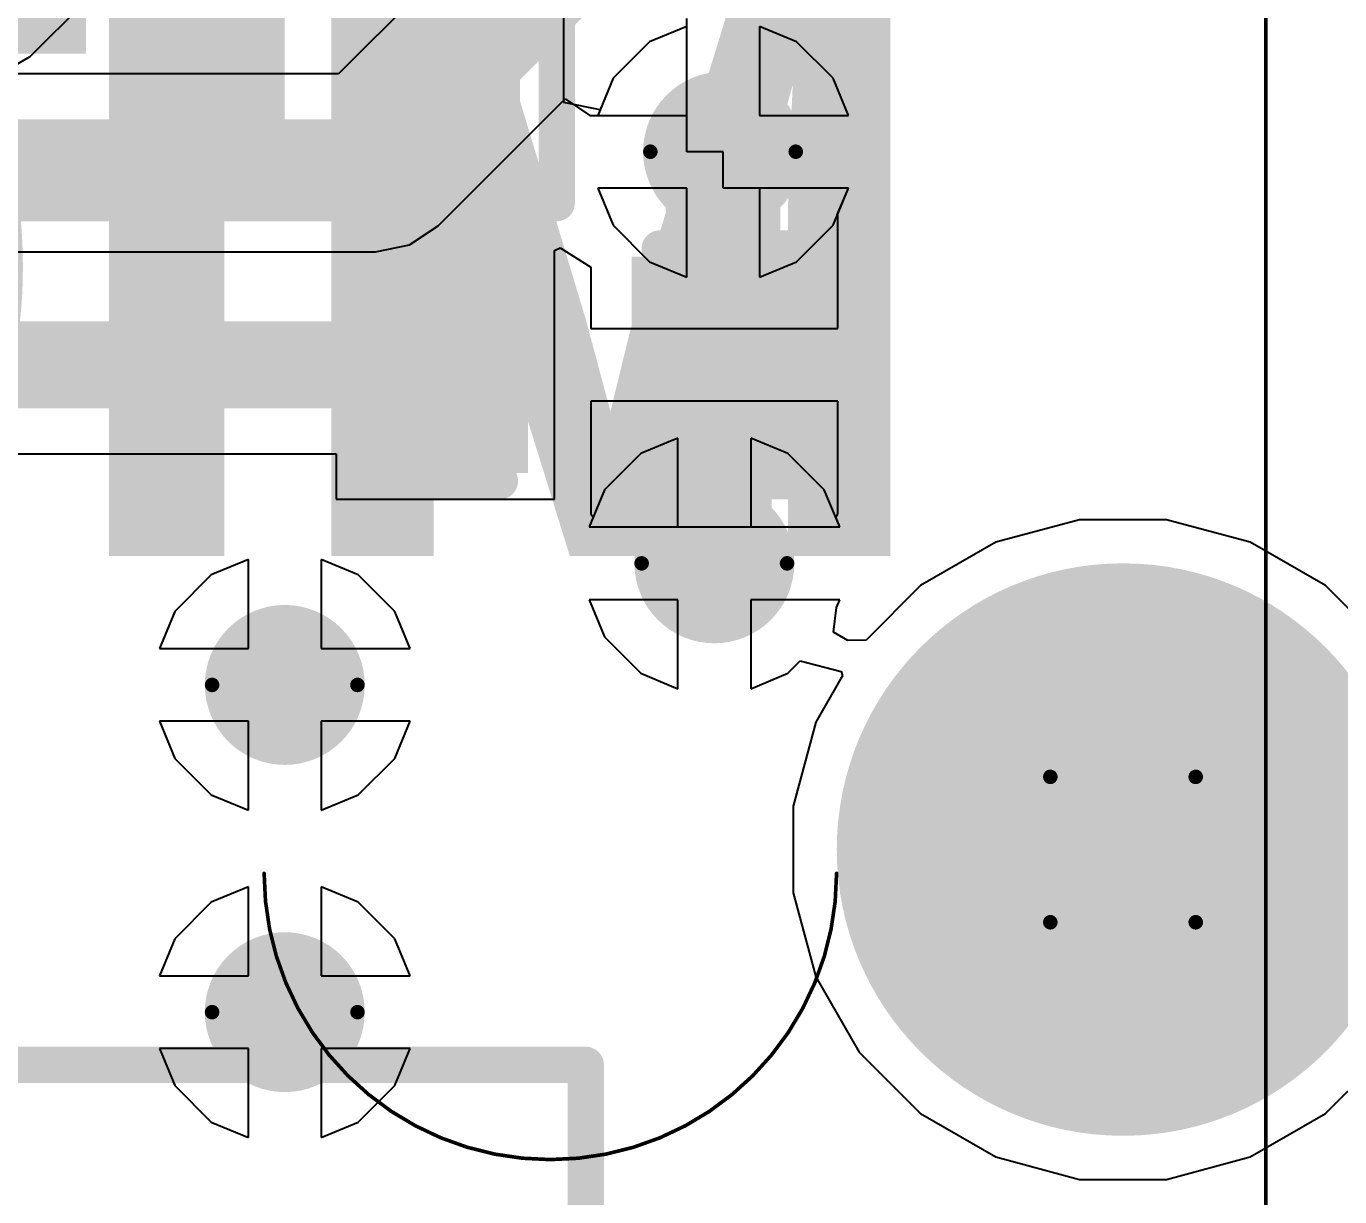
# Model space of a CAD drawing. Header units: inches. Extents: x 0 to 323, y -26 to 38.
# Drawn here: x 31.668 to 36.257, y 4.287 to 8.376 of the extents above; entities that cross this region are included whole.
import ezdxf

# ---------------------------------------------------------------- set-up
doc = ezdxf.new("R2010")
doc.units = ezdxf.units.IN
for name, color, linetype in [('Bottom Layer', 5, 'Continuous'), ('Bottom Overlay', 54, 'Continuous'), ('Bottom Solder', 6, 'Continuous'), ('Drill Drawing', 1, 'Continuous'), ('GND', 76, 'Continuous'), ('Mechanical 3', 76, 'Continuous'), ('Multi-Layer', 9, 'Continuous'), ('Pad Holes', 156, 'Continuous'), ('Power', 16, 'Continuous'), ('Top Layer', 1, 'Continuous'), ('Top Overlay', 2, 'Continuous'), ('Top Paste', 8, 'Continuous'), ('Top Solder', 216, 'Continuous'), ('Via Holes', 16, 'Continuous')]:
    doc.layers.add(name, color=color, linetype=linetype)
doc.styles.add('Arial_Bold', font='', dxfattribs={"height": 0.2})
doc.styles.get('Arial_Bold').set_extended_font_data('Arial', bold=True)

# ---------------------------------------------------------------- blocks, each defined once
blk = doc.blocks.new('ICS_43434_2')
at = {"layer": 'Bottom Solder'}
h = blk.add_hatch(color=6, dxfattribs=at)
edge = h.paths.add_edge_path()
edge.add_arc((0, -0.702), 0.5125, 0, 360)
at = {"layer": 'GND'}
h = blk.add_hatch(color=76, dxfattribs=at)
edge = h.paths.add_edge_path()
edge.add_arc((0, -0.702), 0.8125, 0, 360)
at = {"layer": 'Pad Holes'}
h = blk.add_hatch(color=7, dxfattribs=at)
edge = h.paths.add_edge_path()
edge.add_arc((0, -0.702), 0.5125, 0, 360)
at = {"layer": 'Power'}
h = blk.add_hatch(color=16, dxfattribs=at)
edge = h.paths.add_edge_path()
edge.add_arc((0, -0.702), 0.8125, 0, 360)
at = {"layer": 'Top Layer'}
for points in [[(-1.2, 1.633), (-0.6, 1.633), (-0.6, 1.111), (-1.2, 1.111)], [(-0.3, 1.633), (0.3, 1.633), (0.3, 1.111), (-0.3, 1.111)], [(0.6, 1.633), (1.2, 1.633), (1.2, 1.111), (0.6, 1.111)], [(-1.2, 0.811), (-0.6, 0.811), (-0.6, 0.289), (-1.2, 0.289)], [(0.6, 0.811), (1.2, 0.811), (1.2, 0.289), (0.6, 0.289)], [(-0.0655, -1.322), (0.0345, -1.322), (0.0345, -1.422), (-0.0655, -1.422)]]:
    blk.add_hatch(color=1, dxfattribs=at).paths.add_polyline_path(points)
h = blk.add_hatch(color=1, dxfattribs=at)
edge = h.paths.add_edge_path()
edge.add_arc((0, -0.702), 0.8125, 0, 360)
at = {"layer": 'Top Paste'}
for points in [[(-1.15, 1.583), (-0.65, 1.583), (-0.65, 1.161), (-1.15, 1.161)], [(-0.25, 1.583), (0.25, 1.583), (0.25, 1.161), (-0.25, 1.161)], [(0.65, 1.583), (1.15, 1.583), (1.15, 1.161), (0.65, 1.161)], [(-1.15, 0.761), (-0.65, 0.761), (-0.65, 0.339), (-1.15, 0.339)], [(0.65, 0.761), (1.15, 0.761), (1.15, 0.339), (0.65, 0.339)]]:
    blk.add_hatch(color=8, dxfattribs=at).paths.add_polyline_path(points)
at = {"layer": 'Top Solder'}
for points in [[(-1.2, 1.633), (-0.6, 1.633), (-0.6, 1.111), (-1.2, 1.111)], [(-0.3, 1.633), (0.3, 1.633), (0.3, 1.111), (-0.3, 1.111)], [(0.6, 1.633), (1.2, 1.633), (1.2, 1.111), (0.6, 1.111)], [(-1.2, 0.811), (-0.6, 0.811), (-0.6, 0.289), (-1.2, 0.289)], [(0.6, 0.811), (1.2, 0.811), (1.2, 0.289), (0.6, 0.289)]]:
    blk.add_hatch(color=216, dxfattribs=at).paths.add_polyline_path(points)
h = blk.add_hatch(color=216, dxfattribs=at)
edge = h.paths.add_edge_path()
edge.add_arc((0, -0.702), 0.5125, 0, 360)
at = {"layer": 'Top Overlay'}
for points in [[(1.325, 1.761, 0.127, 0.127, 0), (-1.325, 1.761, 0.127, 0.127, 0)], [(-1.325, -1.739, 0.127, 0.127, 0), (-1.325, 1.761, 0.127, 0.127, 0)], [(1.325, -1.739, 0.127, 0.127, 0), (1.325, 1.761, 0.127, 0.127, 0)], [(-1.4732, 1.3716, 0.127, 0.127, 0), (-1.6002, 1.4986, 0.127, 0.127, 0)], [(-1.6002, 1.2446, 0.127, 0.127, 0), (-1.6002, 1.4986, 0.127, 0.127, 0)], [(-1.6002, 1.2446, 0.127, 0.127, 0), (-1.4732, 1.3716, 0.127, 0.127, 0)], [(1.325, -1.739, 0.127, 0.127, 0), (-1.325, -1.739, 0.127, 0.127, 0)]]:
    blk.add_lwpolyline(points, format="xyseb", dxfattribs=at)
for points in [[(-1.3568, 1.761, 0.0635, 0.0635, 1), (-1.2933, 1.761, 0.0635, 0.0635, 1)], [(-1.3568, 1.761, 0.0635, 0.0635, 1), (-1.2933, 1.761, 0.0635, 0.0635, 1)], [(1.2933, 1.761, 0.0635, 0.0635, 1), (1.3568, 1.761, 0.0635, 0.0635, 1)], [(1.2933, 1.761, 0.0635, 0.0635, 1), (1.3568, 1.761, 0.0635, 0.0635, 1)], [(-1.632, 1.4986, 0.0635, 0.0635, 1), (-1.5684, 1.4986, 0.0635, 0.0635, 1)], [(-1.632, 1.4986, 0.0635, 0.0635, 1), (-1.5684, 1.4986, 0.0635, 0.0635, 1)], [(-1.505, 1.3716, 0.0635, 0.0635, 1), (-1.4414, 1.3716, 0.0635, 0.0635, 1)], [(-1.505, 1.3716, 0.0635, 0.0635, 1), (-1.4414, 1.3716, 0.0635, 0.0635, 1)], [(-1.632, 1.2446, 0.0635, 0.0635, 1), (-1.5684, 1.2446, 0.0635, 0.0635, 1)], [(-1.632, 1.2446, 0.0635, 0.0635, 1), (-1.5684, 1.2446, 0.0635, 0.0635, 1)], [(-1.3568, -1.739, 0.0635, 0.0635, 1), (-1.2933, -1.739, 0.0635, 0.0635, 1)], [(-1.3568, -1.739, 0.0635, 0.0635, 1), (-1.2933, -1.739, 0.0635, 0.0635, 1)], [(1.2933, -1.739, 0.0635, 0.0635, 1), (1.3568, -1.739, 0.0635, 0.0635, 1)], [(1.2933, -1.739, 0.0635, 0.0635, 1), (1.3568, -1.739, 0.0635, 0.0635, 1)]]:
    blk.add_lwpolyline(points, format="xyseb", close=True, dxfattribs=at)
blk = doc.blocks.new('C___0402_5')
at = {"layer": 'Top Layer'}
for points in [[(-0.6985, -0.3175), (-0.6985, 0.3175), (-0.2413, 0.3175), (-0.2413, -0.3175)], [(0.2413, -0.3175), (0.2413, 0.3175), (0.6985, 0.3175), (0.6985, -0.3175)]]:
    blk.add_hatch(color=1, dxfattribs=at).paths.add_polyline_path(points)
at = {"layer": 'Top Paste'}
for points in [[(-0.6985, -0.3175), (-0.6985, 0.3175), (-0.2413, 0.3175), (-0.2413, -0.3175)], [(0.2413, -0.3175), (0.2413, 0.3175), (0.6985, 0.3175), (0.6985, -0.3175)]]:
    blk.add_hatch(color=8, dxfattribs=at).paths.add_polyline_path(points)
at = {"layer": 'Top Solder'}
for points in [[(-0.7585, -0.3775), (-0.7585, 0.3775), (-0.1813, 0.3775), (-0.1813, -0.3775)], [(0.1813, -0.3775), (0.1813, 0.3775), (0.7585, 0.3775), (0.7585, -0.3775)]]:
    blk.add_hatch(color=216, dxfattribs=at).paths.add_polyline_path(points)
at = {"layer": 'Top Overlay'}
for points in [[(-0.7874, -0.4064, 0.127, 0.127, 0), (-0.7874, 0.4064, 0.127, 0.127, 0)], [(-0.7874, 0.4064, 0.127, 0.127, 0), (-0.2794, 0.4064, 0.127, 0.127, 0)], [(0.2794, 0.4064, 0.127, 0.127, 0), (0.7874, 0.4064, 0.127, 0.127, 0)], [(0.7874, -0.4064, 0.127, 0.127, 0), (0.7874, 0.4064, 0.127, 0.127, 0)], [(-0.7874, -0.4064, 0.127, 0.127, 0), (-0.2794, -0.4064, 0.127, 0.127, 0)], [(0.2794, -0.4064, 0.127, 0.127, 0), (0.7874, -0.4064, 0.127, 0.127, 0)]]:
    blk.add_lwpolyline(points, format="xyseb", dxfattribs=at)
for points in [[(-0.8191, 0.4064, 0.0635, 0.0635, 1), (-0.7556, 0.4064, 0.0635, 0.0635, 1)], [(-0.8191, 0.4064, 0.0635, 0.0635, 1), (-0.7556, 0.4064, 0.0635, 0.0635, 1)], [(-0.3111, 0.4064, 0.0635, 0.0635, 1), (-0.2477, 0.4064, 0.0635, 0.0635, 1)], [(0.2477, 0.4064, 0.0635, 0.0635, 1), (0.3111, 0.4064, 0.0635, 0.0635, 1)], [(0.7556, 0.4064, 0.0635, 0.0635, 1), (0.8191, 0.4064, 0.0635, 0.0635, 1)], [(0.7556, 0.4064, 0.0635, 0.0635, 1), (0.8191, 0.4064, 0.0635, 0.0635, 1)], [(-0.8191, -0.4064, 0.0635, 0.0635, 1), (-0.7556, -0.4064, 0.0635, 0.0635, 1)], [(-0.8191, -0.4064, 0.0635, 0.0635, 1), (-0.7556, -0.4064, 0.0635, 0.0635, 1)], [(-0.3111, -0.4064, 0.0635, 0.0635, 1), (-0.2477, -0.4064, 0.0635, 0.0635, 1)], [(0.2477, -0.4064, 0.0635, 0.0635, 1), (0.3111, -0.4064, 0.0635, 0.0635, 1)], [(0.7556, -0.4064, 0.0635, 0.0635, 1), (0.8191, -0.4064, 0.0635, 0.0635, 1)], [(0.7556, -0.4064, 0.0635, 0.0635, 1), (0.8191, -0.4064, 0.0635, 0.0635, 1)]]:
    blk.add_lwpolyline(points, format="xyseb", close=True, dxfattribs=at)
blk = doc.blocks.new('AFC01_S15FCC_00_25')
at = {"layer": 'Top Overlay'}
for points in [[(3.8408, 1.1176, 0.127, 0.127, 0), (5.8728, 1.1176, 0.127, 0.127, 0)], [(5.8728, 0.0254, 0.127, 0.127, 0), (5.8728, 1.1176, 0.127, 0.127, 0)]]:
    blk.add_lwpolyline(points, format="xyseb", dxfattribs=at)
blk.add_lwpolyline([(5.8411, 1.1176, 0.0635, 0.0635, 1), (5.9046, 1.1176, 0.0635, 0.0635, 1)], format="xyseb", close=True, dxfattribs=at)
blk.add_lwpolyline([(5.8411, 1.1176, 0.0635, 0.0635, 1), (5.9046, 1.1176, 0.0635, 0.0635, 1)], format="xyseb", close=True, dxfattribs=at)

msp = doc.modelspace()

# ---------------------------------------------------------------- hatches: boundary and pattern name
at = {"layer": 'Bottom Layer'}
h = msp.add_hatch(color=5, dxfattribs=at)
edge = h.paths.add_edge_path()
edge.add_arc((34.1026, 7.9382), 0.25, 0, 360)
h = msp.add_hatch(color=5, dxfattribs=at)
edge = h.paths.add_edge_path()
edge.add_arc((34.0722, 6.5), 0.25, 0, 360)
h = msp.add_hatch(color=5, dxfattribs=at)
edge = h.paths.add_edge_path()
edge.add_arc((35.5, 5.5), 1, 0, 360)
h = msp.add_hatch(color=5, dxfattribs=at)
edge = h.paths.add_edge_path()
edge.add_arc((32.5714, 6.0752), 0.25, 0, 360)
h = msp.add_hatch(color=5, dxfattribs=at)
edge = h.paths.add_edge_path()
edge.add_arc((32.5714, 4.9319), 0.25, 0, 360)
at = {"layer": 'Bottom Solder'}
h = msp.add_hatch(color=6, dxfattribs=at)
edge = h.paths.add_edge_path()
edge.add_arc((34.1026, 7.9382), 0.15, 0, 360)
h = msp.add_hatch(color=6, dxfattribs=at)
edge = h.paths.add_edge_path()
edge.add_arc((34.0722, 6.5), 0.15, 0, 360)
h = msp.add_hatch(color=6, dxfattribs=at)
edge = h.paths.add_edge_path()
edge.add_arc((35.5, 5.5), 1, 0, 360)
h = msp.add_hatch(color=6, dxfattribs=at)
edge = h.paths.add_edge_path()
edge.add_arc((32.5714, 6.0752), 0.15, 0, 360)
h = msp.add_hatch(color=6, dxfattribs=at)
edge = h.paths.add_edge_path()
edge.add_arc((32.5714, 4.9319), 0.15, 0, 360)
at = {"layer": 'GND'}
h = msp.add_hatch(color=76, dxfattribs=at)
edge = h.paths.add_edge_path()
edge.add_arc((34.1026, 7.9382), 0.25, 0, 360)
h = msp.add_hatch(color=76, dxfattribs=at)
edge = h.paths.add_edge_path()
edge.add_arc((34.0722, 6.5), 0.25, 0, 360)
h = msp.add_hatch(color=76, dxfattribs=at)
edge = h.paths.add_edge_path()
edge.add_arc((35.5, 5.5), 1, 0, 360)
h = msp.add_hatch(color=76, dxfattribs=at)
edge = h.paths.add_edge_path()
edge.add_arc((32.5714, 6.0752), 0.25, 0, 360)
h = msp.add_hatch(color=76, dxfattribs=at)
edge = h.paths.add_edge_path()
edge.add_arc((32.5714, 4.9319), 0.25, 0, 360)
at = {"layer": 'Multi-Layer'}
h = msp.add_hatch(color=9, dxfattribs=at)
edge = h.paths.add_edge_path()
edge.add_arc((35.5, 5.5), 1, 0, 360)
at = {"layer": 'Pad Holes'}
h = msp.add_hatch(color=7, dxfattribs=at)
edge = h.paths.add_edge_path()
edge.add_arc((35.5, 5.5), 1, 0, 360)
at = {"layer": 'Power'}
h = msp.add_hatch(color=16, dxfattribs=at)
edge = h.paths.add_edge_path()
edge.add_arc((34.1026, 7.9382), 0.25, 0, 360)
h = msp.add_hatch(color=16, dxfattribs=at)
edge = h.paths.add_edge_path()
edge.add_arc((34.0722, 6.5), 0.25, 0, 360)
h = msp.add_hatch(color=16, dxfattribs=at)
edge = h.paths.add_edge_path()
edge.add_arc((35.5, 5.5), 1, 0, 360)
h = msp.add_hatch(color=16, dxfattribs=at)
edge = h.paths.add_edge_path()
edge.add_arc((32.5714, 6.0752), 0.25, 0, 360)
h = msp.add_hatch(color=16, dxfattribs=at)
edge = h.paths.add_edge_path()
edge.add_arc((32.5714, 4.9319), 0.25, 0, 360)
at = {"layer": 'Top Layer'}
msp.add_hatch(color=1, dxfattribs=at).paths.add_polyline_path([(30.226, 8.2804), (31.877, 8.2804), (31.877, 9.1948), (30.226, 9.1948)])
h = msp.add_hatch(color=1, dxfattribs=at)
edge = h.paths.add_edge_path()
edge.add_arc((34.1026, 7.9382), 0.25, 0, 360)
h = msp.add_hatch(color=1, dxfattribs=at)
edge = h.paths.add_edge_path()
edge.add_arc((34.0722, 6.5), 0.25, 0, 360)
h = msp.add_hatch(color=1, dxfattribs=at)
edge = h.paths.add_edge_path()
edge.add_arc((35.5, 5.5), 1, 0, 360)
h = msp.add_hatch(color=1, dxfattribs=at)
edge = h.paths.add_edge_path()
edge.add_arc((32.5714, 6.0752), 0.25, 0, 360)
h = msp.add_hatch(color=1, dxfattribs=at)
edge = h.paths.add_edge_path()
edge.add_arc((32.5714, 4.9319), 0.25, 0, 360)
at = {"layer": 'Top Solder'}
h = msp.add_hatch(color=216, dxfattribs=at)
edge = h.paths.add_edge_path()
edge.add_arc((34.1026, 7.9382), 0.15, 0, 360)
h = msp.add_hatch(color=216, dxfattribs=at)
edge = h.paths.add_edge_path()
edge.add_arc((34.0722, 6.5), 0.15, 0, 360)
h = msp.add_hatch(color=216, dxfattribs=at)
edge = h.paths.add_edge_path()
edge.add_arc((35.5, 5.5), 1, 0, 360)
h = msp.add_hatch(color=216, dxfattribs=at)
edge = h.paths.add_edge_path()
edge.add_arc((32.5714, 6.0752), 0.15, 0, 360)
h = msp.add_hatch(color=216, dxfattribs=at)
edge = h.paths.add_edge_path()
edge.add_arc((32.5714, 4.9319), 0.15, 0, 360)
at = {"layer": 'Via Holes'}
h = msp.add_hatch(color=7, dxfattribs=at)
edge = h.paths.add_edge_path()
edge.add_arc((34.1026, 7.9382), 0.15, 0, 360)
h = msp.add_hatch(color=7, dxfattribs=at)
edge = h.paths.add_edge_path()
edge.add_arc((34.0722, 6.5), 0.15, 0, 360)
h = msp.add_hatch(color=7, dxfattribs=at)
edge = h.paths.add_edge_path()
edge.add_arc((32.5714, 6.0752), 0.15, 0, 360)
h = msp.add_hatch(color=7, dxfattribs=at)
edge = h.paths.add_edge_path()
edge.add_arc((32.5714, 4.9319), 0.15, 0, 360)

# ---------------------------------------------------------------- linework, layer by layer
at = {"layer": 'Bottom Layer'}
for p, q in [((33.6698, 9.1207), (32.7593, 8.2102)), ((33.9756, 8.0652), (33.9756, 8.4031)), ((34.3593, 8.3224), (34.2296, 8.3762)), ((34.2296, 8.3762), (34.2296, 8.0652)), ((34.4868, 8.195), (34.3593, 8.3224)), ((32.7593, 8.2102), (25.8963, 8.2102)), ((34.5405, 8.0652), (34.4868, 8.195)), ((33.1077, 7.6797), (33.5512, 8.1231)), ((33.5512, 8.1231), (33.6377, 8.0652)), ((33.6377, 8.0652), (33.9756, 8.0652)), ((34.2296, 8.0652), (34.5405, 8.0652)), ((33.9756, 7.8112), (33.6647, 7.8112)), ((33.6647, 7.8112), (33.7184, 7.6815)), ((33.9756, 7.5003), (33.9756, 7.8112)), ((34.5405, 7.8112), (34.2296, 7.8112)), ((34.2296, 7.8112), (34.2296, 7.5003)), ((34.4868, 7.6815), (34.5405, 7.8112)), ((33.0069, 7.6123), (33.1077, 7.6797)), ((33.7184, 7.6815), (33.8459, 7.554)), ((34.3593, 7.554), (34.4868, 7.6815)), ((27.0913, 7.5886), (32.888, 7.5886)), ((32.888, 7.5886), (33.0069, 7.6123)), ((33.8459, 7.554), (33.9756, 7.5003)), ((34.2296, 7.5003), (34.3593, 7.554)), ((33.9452, 6.9379), (33.8155, 6.8842)), ((33.9452, 6.627), (33.9452, 6.9379)), ((34.3289, 6.8842), (34.1992, 6.9379)), ((34.1992, 6.9379), (34.1992, 6.627)), ((33.8155, 6.8842), (33.688, 6.7567)), ((34.4564, 6.7567), (34.3289, 6.8842)), ((33.688, 6.7567), (33.6343, 6.627)), ((34.5101, 6.627), (34.4564, 6.7567)), ((33.6343, 6.627), (33.9452, 6.627)), ((34.1992, 6.627), (34.5101, 6.627)), ((35.3483, 6.6524), (35.0552, 6.5739)), ((35.6517, 6.6524), (35.3483, 6.6524)), ((35.9448, 6.5739), (35.6517, 6.6524)), ((35.0552, 6.5739), (34.7924, 6.4221)), ((36.2076, 6.4221), (35.9448, 6.5739)), ((32.4444, 6.5132), (32.3147, 6.4594)), ((32.4444, 6.2022), (32.4444, 6.5132)), ((32.8281, 6.4594), (32.6984, 6.5132)), ((32.6984, 6.5132), (32.6984, 6.2022)), ((32.3147, 6.4594), (32.1872, 6.3319)), ((32.9556, 6.3319), (32.8281, 6.4594)), ((34.7924, 6.4221), (34.6021, 6.2318)), ((36.4222, 6.2076), (36.2076, 6.4221)), ((33.9452, 6.373), (33.6343, 6.373)), ((33.6343, 6.373), (33.688, 6.2433)), ((33.9452, 6.0621), (33.9452, 6.373)), ((34.5102, 6.373), (34.1992, 6.373)), ((34.1992, 6.373), (34.1992, 6.0621)), ((34.488, 6.2596), (34.4987, 6.3454)), ((34.4987, 6.3454), (34.5102, 6.373)), ((32.1872, 6.3319), (32.1335, 6.2022)), ((33.0093, 6.2022), (32.9556, 6.3319)), ((33.688, 6.2433), (33.8155, 6.1158)), ((34.5386, 6.2303), (34.488, 6.2596)), ((32.1335, 6.2022), (32.4444, 6.2022)), ((32.6984, 6.2022), (33.0093, 6.2022)), ((34.6021, 6.2318), (34.5386, 6.2303)), ((34.3289, 6.1158), (34.3723, 6.1591)), ((34.3723, 6.1591), (34.5153, 6.1226)), ((33.8155, 6.1158), (33.9452, 6.0621)), ((34.1992, 6.0621), (34.3289, 6.1158)), ((34.5199, 6.1071), (34.5144, 6.0976)), ((34.5153, 6.1226), (34.5199, 6.1071)), ((34.5144, 6.0976), (34.4262, 5.9448)), ((32.4444, 5.9482), (32.1335, 5.9482)), ((32.1335, 5.9482), (32.1872, 5.8185)), ((32.4444, 5.6373), (32.4444, 5.9482)), ((33.0093, 5.9482), (32.6984, 5.9482)), ((32.6984, 5.9482), (32.6984, 5.6373)), ((32.9556, 5.8185), (33.0093, 5.9482)), ((34.4262, 5.9448), (34.3476, 5.6517)), ((32.1872, 5.8185), (32.3147, 5.691)), ((32.8281, 5.691), (32.9556, 5.8185)), ((32.3147, 5.691), (32.4444, 5.6373)), ((32.6984, 5.6373), (32.8281, 5.691)), ((34.3476, 5.6517), (34.3476, 5.3483)), ((32.4444, 5.3698), (32.3147, 5.3161)), ((32.4444, 5.0589), (32.4444, 5.3698)), ((32.8281, 5.3161), (32.6984, 5.3698)), ((32.6984, 5.3698), (32.6984, 5.0589)), ((34.3476, 5.3483), (34.4262, 5.0552)), ((32.3147, 5.3161), (32.1872, 5.1886)), ((32.9556, 5.1886), (32.8281, 5.3161)), ((32.1872, 5.1886), (32.1335, 5.0589)), ((33.0093, 5.0589), (32.9556, 5.1886)), ((32.1335, 5.0589), (32.4444, 5.0589)), ((32.6984, 5.0589), (33.0093, 5.0589)), ((34.4262, 5.0552), (34.5779, 4.7924)), ((32.4444, 4.8049), (32.1335, 4.8049)), ((32.1335, 4.8049), (32.1872, 4.6752)), ((32.4444, 4.494), (32.4444, 4.8049)), ((33.0093, 4.8049), (32.6984, 4.8049)), ((32.6984, 4.8049), (32.6984, 4.494)), ((32.9556, 4.6752), (33.0093, 4.8049)), ((34.5779, 4.7924), (34.7924, 4.5778)), ((36.2076, 4.5778), (36.4222, 4.7924)), ((32.1872, 4.6752), (32.3147, 4.5477)), ((32.8281, 4.5477), (32.9556, 4.6752)), ((32.3147, 4.5477), (32.4444, 4.494)), ((32.6984, 4.494), (32.8281, 4.5477)), ((34.7924, 4.5778), (35.0552, 4.4261)), ((35.9448, 4.4261), (36.2076, 4.5778)), ((35.0552, 4.4261), (35.3483, 4.3476)), ((35.6517, 4.3476), (35.9448, 4.4261)), ((35.3483, 4.3476), (35.6517, 4.3476))]:
    msp.add_line(p, q, dxfattribs=at)
for points in [[(32.888, 7.8994, 0.3048, 0.3048, 0), (34.0722, 9.0836, 0.3048, 0.3048, 0)], [(25.8963, 7.8994, 0.3048, 0.3048, 0), (32.888, 7.8994, 0.3048, 0.3048, 0)]]:
    msp.add_lwpolyline(points, format="xyseb", dxfattribs=at)
msp.add_lwpolyline([(32.8118, 7.8994, 0.1524, 0.1524, 1), (32.9642, 7.8994, 0.1524, 0.1524, 1)], format="xyseb", close=True, dxfattribs=at)
msp.add_lwpolyline([(32.8118, 7.8994, 0.1524, 0.1524, 1), (32.9642, 7.8994, 0.1524, 0.1524, 1)], format="xyseb", close=True, dxfattribs=at)
at = {"layer": 'Drill Drawing'}
for points in [[(34.3566, 7.9382, 0.0508, 0.0508, 1), (33.8486, 7.9382, 0.0508, 0.0508, 1)], [(33.8359, 7.9382, 0.0254, 0.0254, 1), (33.8613, 7.9382, 0.0254, 0.0254, 1)], [(34.3439, 7.9382, 0.0254, 0.0254, 1), (34.3693, 7.9382, 0.0254, 0.0254, 1)], [(34.3262, 6.5, 0.0508, 0.0508, 1), (33.8182, 6.5, 0.0508, 0.0508, 1)], [(33.8055, 6.5, 0.0254, 0.0254, 1), (33.8309, 6.5, 0.0254, 0.0254, 1)], [(34.3135, 6.5, 0.0254, 0.0254, 1), (34.3389, 6.5, 0.0254, 0.0254, 1)], [(32.8254, 6.0752, 0.0508, 0.0508, 1), (32.3174, 6.0752, 0.0508, 0.0508, 1)], [(32.3047, 6.0752, 0.0254, 0.0254, 1), (32.3301, 6.0752, 0.0254, 0.0254, 1)], [(32.8127, 6.0752, 0.0254, 0.0254, 1), (32.8381, 6.0752, 0.0254, 0.0254, 1)], [(35.2333, 5.754, 0.0254, 0.0254, 1), (35.2587, 5.754, 0.0254, 0.0254, 1)], [(35.2333, 5.754, 0.0254, 0.0254, 1), (35.2587, 5.754, 0.0254, 0.0254, 1)], [(35.7413, 5.754, 0.0254, 0.0254, 1), (35.7667, 5.754, 0.0254, 0.0254, 1)], [(35.7413, 5.754, 0.0254, 0.0254, 1), (35.7667, 5.754, 0.0254, 0.0254, 1)], [(35.2333, 5.246, 0.0254, 0.0254, 1), (35.2587, 5.246, 0.0254, 0.0254, 1)], [(35.2333, 5.246, 0.0254, 0.0254, 1), (35.2587, 5.246, 0.0254, 0.0254, 1)], [(35.7413, 5.246, 0.0254, 0.0254, 1), (35.7667, 5.246, 0.0254, 0.0254, 1)], [(35.7413, 5.246, 0.0254, 0.0254, 1), (35.7667, 5.246, 0.0254, 0.0254, 1)], [(32.8254, 4.9319, 0.0508, 0.0508, 1), (32.3174, 4.9319, 0.0508, 0.0508, 1)], [(32.3047, 4.9319, 0.0254, 0.0254, 1), (32.3301, 4.9319, 0.0254, 0.0254, 1)], [(32.8127, 4.9319, 0.0254, 0.0254, 1), (32.8381, 4.9319, 0.0254, 0.0254, 1)]]:
    msp.add_lwpolyline(points, format="xyseb", close=True, dxfattribs=at)
for points in [[(35.246, 5.754, 0.0508, 0.0508, 0), (35.754, 5.754, 0.0508, 0.0508, 0)], [(35.246, 5.246, 0.0508, 0.0508, 0), (35.246, 5.754, 0.0508, 0.0508, 0)], [(35.754, 5.246, 0.0508, 0.0508, 0), (35.754, 5.754, 0.0508, 0.0508, 0)], [(35.246, 5.246, 0.0508, 0.0508, 0), (35.754, 5.246, 0.0508, 0.0508, 0)]]:
    msp.add_lwpolyline(points, format="xyseb", dxfattribs=at)
at = {"layer": 'GND'}
for p, q in [((31.6821, 8.2709), (31.8712, 8.46)), ((33.9756, 8.3762), (33.8459, 8.3224)), ((33.9756, 8.0652), (33.9756, 8.3762)), ((34.3593, 8.3224), (34.2296, 8.3762)), ((34.2296, 8.3762), (34.2296, 8.0652)), ((33.8459, 8.3224), (33.7184, 8.195)), ((34.4868, 8.195), (34.3593, 8.3224)), ((31.4505, 8.1372), (31.6821, 8.2709)), ((33.7184, 8.195), (33.6647, 8.0652)), ((34.5405, 8.0652), (34.4868, 8.195)), ((33.6647, 8.0652), (33.9756, 8.0652)), ((34.2296, 8.0652), (34.5405, 8.0652)), ((33.9756, 7.8112), (33.6647, 7.8112)), ((33.6647, 7.8112), (33.7184, 7.6815)), ((33.9756, 7.5003), (33.9756, 7.8112)), ((34.5405, 7.8112), (34.2296, 7.8112)), ((34.2296, 7.8112), (34.2296, 7.5003)), ((34.4868, 7.6815), (34.5405, 7.8112)), ((33.7184, 7.6815), (33.8459, 7.554)), ((34.3593, 7.554), (34.4868, 7.6815)), ((33.8459, 7.554), (33.9756, 7.5003)), ((34.2296, 7.5003), (34.3593, 7.554)), ((33.9452, 6.9379), (33.8155, 6.8842)), ((33.9452, 6.627), (33.9452, 6.9379)), ((34.3289, 6.8842), (34.1992, 6.9379)), ((34.1992, 6.9379), (34.1992, 6.627)), ((33.8155, 6.8842), (33.688, 6.7567)), ((34.4564, 6.7567), (34.3289, 6.8842)), ((33.688, 6.7567), (33.6343, 6.627)), ((34.5101, 6.627), (34.4564, 6.7567)), ((33.6343, 6.627), (33.9452, 6.627)), ((34.1992, 6.627), (34.5101, 6.627)), ((35.3483, 6.6524), (35.0552, 6.5739)), ((35.6517, 6.6524), (35.3483, 6.6524)), ((35.9448, 6.5739), (35.6517, 6.6524)), ((35.0552, 6.5739), (34.7924, 6.4221)), ((36.2076, 6.4221), (35.9448, 6.5739)), ((32.4444, 6.5132), (32.3147, 6.4594)), ((32.4444, 6.2022), (32.4444, 6.5132)), ((32.8281, 6.4594), (32.6984, 6.5132)), ((32.6984, 6.5132), (32.6984, 6.2022)), ((32.3147, 6.4594), (32.1872, 6.3319)), ((32.9556, 6.3319), (32.8281, 6.4594)), ((34.7924, 6.4221), (34.6021, 6.2318)), ((36.4222, 6.2076), (36.2076, 6.4221)), ((33.9452, 6.373), (33.6343, 6.373)), ((33.6343, 6.373), (33.688, 6.2433)), ((33.9452, 6.0621), (33.9452, 6.373)), ((34.5102, 6.373), (34.1992, 6.373)), ((34.1992, 6.373), (34.1992, 6.0621)), ((34.488, 6.2596), (34.4987, 6.3454)), ((34.4987, 6.3454), (34.5102, 6.373)), ((32.1872, 6.3319), (32.1335, 6.2022)), ((33.0093, 6.2022), (32.9556, 6.3319)), ((33.688, 6.2433), (33.8155, 6.1158)), ((34.5386, 6.2303), (34.488, 6.2596)), ((32.1335, 6.2022), (32.4444, 6.2022)), ((32.6984, 6.2022), (33.0093, 6.2022)), ((34.6021, 6.2318), (34.5386, 6.2303)), ((34.3289, 6.1158), (34.3723, 6.1591)), ((34.3723, 6.1591), (34.5153, 6.1226)), ((33.8155, 6.1158), (33.9452, 6.0621)), ((34.1992, 6.0621), (34.3289, 6.1158)), ((34.5199, 6.1071), (34.5144, 6.0976)), ((34.5153, 6.1226), (34.5199, 6.1071)), ((34.5144, 6.0976), (34.4262, 5.9448)), ((32.4444, 5.9482), (32.1335, 5.9482)), ((32.1335, 5.9482), (32.1872, 5.8185)), ((32.4444, 5.6373), (32.4444, 5.9482)), ((33.0093, 5.9482), (32.6984, 5.9482)), ((32.6984, 5.9482), (32.6984, 5.6373)), ((32.9556, 5.8185), (33.0093, 5.9482)), ((34.4262, 5.9448), (34.3476, 5.6517)), ((32.1872, 5.8185), (32.3147, 5.691)), ((32.8281, 5.691), (32.9556, 5.8185)), ((32.3147, 5.691), (32.4444, 5.6373)), ((32.6984, 5.6373), (32.8281, 5.691)), ((34.3476, 5.6517), (34.3476, 5.3483)), ((32.4444, 5.3698), (32.3147, 5.3161)), ((32.4444, 5.0589), (32.4444, 5.3698)), ((32.8281, 5.3161), (32.6984, 5.3698)), ((32.6984, 5.3698), (32.6984, 5.0589)), ((34.3476, 5.3483), (34.4262, 5.0552)), ((32.3147, 5.3161), (32.1872, 5.1886)), ((32.9556, 5.1886), (32.8281, 5.3161)), ((32.1872, 5.1886), (32.1335, 5.0589)), ((33.0093, 5.0589), (32.9556, 5.1886)), ((32.1335, 5.0589), (32.4444, 5.0589)), ((32.6984, 5.0589), (33.0093, 5.0589)), ((34.4262, 5.0552), (34.5779, 4.7924)), ((32.4444, 4.8049), (32.1335, 4.8049)), ((32.1335, 4.8049), (32.1872, 4.6752)), ((32.4444, 4.494), (32.4444, 4.8049)), ((33.0093, 4.8049), (32.6984, 4.8049)), ((32.6984, 4.8049), (32.6984, 4.494)), ((32.9556, 4.6752), (33.0093, 4.8049)), ((34.5779, 4.7924), (34.7924, 4.5778)), ((36.2076, 4.5778), (36.4222, 4.7924)), ((32.1872, 4.6752), (32.3147, 4.5477)), ((32.8281, 4.5477), (32.9556, 4.6752)), ((32.3147, 4.5477), (32.4444, 4.494)), ((32.6984, 4.494), (32.8281, 4.5477)), ((34.7924, 4.5778), (35.0552, 4.4261)), ((35.9448, 4.4261), (36.2076, 4.5778)), ((35.0552, 4.4261), (35.3483, 4.3476)), ((35.6517, 4.3476), (35.9448, 4.4261)), ((35.3483, 4.3476), (35.6517, 4.3476))]:
    msp.add_line(p, q, dxfattribs=at)
at = {"layer": 'Mechanical 3'}
for points in [[(35.9992, -0.0832, 0.0127, 0.0127, 0), (35.9992, 11.4168, 0.0127, 0.0127, 0)], [(34.4992, 5.4168, 0.0127, 0.0127, -1), (32.4992, 5.4168, 0.0127, 0.0127, 0)]]:
    msp.add_lwpolyline(points, format="xyseb", dxfattribs=at)
for points in [[(32.496, 5.4168, 0.00635, 0.00635, 1), (32.5024, 5.4168, 0.00635, 0.00635, 1)], [(34.496, 5.4168, 0.00635, 0.00635, 1), (34.5024, 5.4168, 0.00635, 0.00635, 1)]]:
    msp.add_lwpolyline(points, format="xyseb", close=True, dxfattribs=at)
at = {"layer": 'Power'}
for p, q in [((31.6821, 8.2709), (31.8712, 8.46)), ((33.9756, 8.3762), (33.8459, 8.3224)), ((33.9756, 8.0652), (33.9756, 8.3762)), ((34.3593, 8.3224), (34.2296, 8.3762)), ((34.2296, 8.3762), (34.2296, 8.0652)), ((33.8459, 8.3224), (33.7184, 8.195)), ((34.4868, 8.195), (34.3593, 8.3224)), ((31.4505, 8.1372), (31.6821, 8.2709)), ((33.7184, 8.195), (33.6647, 8.0652)), ((34.5405, 8.0652), (34.4868, 8.195)), ((33.6647, 8.0652), (33.9756, 8.0652)), ((34.2296, 8.0652), (34.5405, 8.0652)), ((33.9756, 7.8112), (33.6647, 7.8112)), ((33.6647, 7.8112), (33.7184, 7.6815)), ((33.9756, 7.5003), (33.9756, 7.8112)), ((34.5405, 7.8112), (34.2296, 7.8112)), ((34.2296, 7.8112), (34.2296, 7.5003)), ((34.4868, 7.6815), (34.5405, 7.8112)), ((33.7184, 7.6815), (33.8459, 7.554)), ((34.3593, 7.554), (34.4868, 7.6815)), ((33.8459, 7.554), (33.9756, 7.5003)), ((34.2296, 7.5003), (34.3593, 7.554)), ((33.9452, 6.9379), (33.8155, 6.8842)), ((33.9452, 6.627), (33.9452, 6.9379)), ((34.3289, 6.8842), (34.1992, 6.9379)), ((34.1992, 6.9379), (34.1992, 6.627)), ((33.8155, 6.8842), (33.688, 6.7567)), ((34.4564, 6.7567), (34.3289, 6.8842)), ((33.688, 6.7567), (33.6343, 6.627)), ((34.5101, 6.627), (34.4564, 6.7567)), ((33.6343, 6.627), (33.9452, 6.627)), ((34.1992, 6.627), (34.5101, 6.627)), ((35.3483, 6.6524), (35.0552, 6.5739)), ((35.6517, 6.6524), (35.3483, 6.6524)), ((35.9448, 6.5739), (35.6517, 6.6524)), ((35.0552, 6.5739), (34.7924, 6.4221)), ((36.2076, 6.4221), (35.9448, 6.5739)), ((32.4444, 6.5132), (32.3147, 6.4594)), ((32.4444, 6.2022), (32.4444, 6.5132)), ((32.8281, 6.4594), (32.6984, 6.5132)), ((32.6984, 6.5132), (32.6984, 6.2022)), ((32.3147, 6.4594), (32.1872, 6.3319)), ((32.9556, 6.3319), (32.8281, 6.4594)), ((34.7924, 6.4221), (34.6021, 6.2318)), ((36.4222, 6.2076), (36.2076, 6.4221)), ((33.9452, 6.373), (33.6343, 6.373)), ((33.6343, 6.373), (33.688, 6.2433)), ((33.9452, 6.0621), (33.9452, 6.373)), ((34.5102, 6.373), (34.1992, 6.373)), ((34.1992, 6.373), (34.1992, 6.0621)), ((34.488, 6.2596), (34.4987, 6.3454)), ((34.4987, 6.3454), (34.5102, 6.373)), ((32.1872, 6.3319), (32.1335, 6.2022)), ((33.0093, 6.2022), (32.9556, 6.3319)), ((33.688, 6.2433), (33.8155, 6.1158)), ((34.5386, 6.2303), (34.488, 6.2596)), ((32.1335, 6.2022), (32.4444, 6.2022)), ((32.6984, 6.2022), (33.0093, 6.2022)), ((34.6021, 6.2318), (34.5386, 6.2303)), ((34.3289, 6.1158), (34.3723, 6.1591)), ((34.3723, 6.1591), (34.5153, 6.1226)), ((33.8155, 6.1158), (33.9452, 6.0621)), ((34.1992, 6.0621), (34.3289, 6.1158)), ((34.5199, 6.1071), (34.5144, 6.0976)), ((34.5153, 6.1226), (34.5199, 6.1071)), ((34.5144, 6.0976), (34.4262, 5.9448)), ((32.4444, 5.9482), (32.1335, 5.9482)), ((32.1335, 5.9482), (32.1872, 5.8185)), ((32.4444, 5.6373), (32.4444, 5.9482)), ((33.0093, 5.9482), (32.6984, 5.9482)), ((32.6984, 5.9482), (32.6984, 5.6373)), ((32.9556, 5.8185), (33.0093, 5.9482)), ((34.4262, 5.9448), (34.3476, 5.6517)), ((32.1872, 5.8185), (32.3147, 5.691)), ((32.8281, 5.691), (32.9556, 5.8185)), ((32.3147, 5.691), (32.4444, 5.6373)), ((32.6984, 5.6373), (32.8281, 5.691)), ((34.3476, 5.6517), (34.3476, 5.3483)), ((32.4444, 5.3698), (32.3147, 5.3161)), ((32.4444, 5.0589), (32.4444, 5.3698)), ((32.8281, 5.3161), (32.6984, 5.3698)), ((32.6984, 5.3698), (32.6984, 5.0589)), ((34.3476, 5.3483), (34.4262, 5.0552)), ((32.3147, 5.3161), (32.1872, 5.1886)), ((32.9556, 5.1886), (32.8281, 5.3161)), ((32.1872, 5.1886), (32.1335, 5.0589)), ((33.0093, 5.0589), (32.9556, 5.1886)), ((32.1335, 5.0589), (32.4444, 5.0589)), ((32.6984, 5.0589), (33.0093, 5.0589)), ((34.4262, 5.0552), (34.5779, 4.7924)), ((32.4444, 4.8049), (32.1335, 4.8049)), ((32.1335, 4.8049), (32.1872, 4.6752)), ((32.4444, 4.494), (32.4444, 4.8049)), ((33.0093, 4.8049), (32.6984, 4.8049)), ((32.6984, 4.8049), (32.6984, 4.494)), ((32.9556, 4.6752), (33.0093, 4.8049)), ((34.5779, 4.7924), (34.7924, 4.5778)), ((36.2076, 4.5778), (36.4222, 4.7924)), ((32.1872, 4.6752), (32.3147, 4.5477)), ((32.8281, 4.5477), (32.9556, 4.6752)), ((32.3147, 4.5477), (32.4444, 4.494)), ((32.6984, 4.494), (32.8281, 4.5477)), ((34.7924, 4.5778), (35.0552, 4.4261)), ((35.9448, 4.4261), (36.2076, 4.5778)), ((35.0552, 4.4261), (35.3483, 4.3476)), ((35.6517, 4.3476), (35.9448, 4.4261)), ((35.3483, 4.3476), (35.6517, 4.3476))]:
    msp.add_line(p, q, dxfattribs=at)
at = {"layer": 'Top Layer'}
for p, q in [((33.5458, 8.1102), (33.5458, 8.7729)), ((33.9756, 8.3762), (33.8459, 8.3224)), ((33.9756, 7.9382), (33.9756, 8.3762)), ((34.3593, 8.3224), (34.2296, 8.3762)), ((34.2296, 8.3762), (34.2296, 8.0652)), ((33.8459, 8.3224), (33.7184, 8.195)), ((34.4868, 8.195), (34.3593, 8.3224)), ((33.7184, 8.195), (33.6728, 8.0849)), ((34.5405, 8.0652), (34.4868, 8.195)), ((33.6728, 8.0849), (33.5458, 8.1102)), ((34.2296, 8.0652), (34.5405, 8.0652)), ((34.1026, 7.9382), (33.9756, 7.9382)), ((34.1026, 7.8112), (34.1026, 7.9382)), ((34.5405, 7.8112), (34.1026, 7.8112)), ((34.5018, 7.7177), (34.5405, 7.8112)), ((34.504, 7.7143), (34.5018, 7.7177)), ((34.504, 7.3206), (34.504, 7.7143)), ((34.504, 7.7143), (34.504, 7.7143)), ((33.5134, 7.5932), (33.5332, 7.6025)), ((33.5134, 6.7237), (33.5134, 7.5932)), ((33.5332, 7.6025), (33.6404, 7.5345)), ((33.6404, 7.5345), (33.6404, 7.3206)), ((33.6404, 7.3206), (34.0722, 7.3206)), ((34.0722, 7.3206), (34.504, 7.3206)), ((34.0722, 7.0666), (33.6404, 7.0666)), ((33.6404, 7.0666), (33.6404, 6.6729)), ((34.504, 7.0666), (34.0722, 7.0666)), ((34.504, 6.6729), (34.504, 7.0666)), ((30.9971, 6.8829), (32.7514, 6.8829)), ((32.7514, 6.8829), (32.7514, 6.7237)), ((32.7514, 6.7237), (33.5134, 6.7237)), ((33.6484, 6.661), (33.6343, 6.627)), ((33.6404, 6.6729), (33.6404, 6.6729)), ((33.6404, 6.6729), (33.6484, 6.661)), ((34.4961, 6.661), (34.504, 6.6729)), ((34.5101, 6.627), (34.4961, 6.661)), ((34.504, 6.6729), (34.504, 6.6729)), ((33.6343, 6.627), (34.5101, 6.627)), ((35.3483, 6.6524), (35.0552, 6.5739)), ((35.6517, 6.6524), (35.3483, 6.6524)), ((35.9448, 6.5739), (35.6517, 6.6524)), ((35.0552, 6.5739), (34.7924, 6.4221)), ((36.2076, 6.4221), (35.9448, 6.5739)), ((32.4444, 6.5132), (32.3147, 6.4594)), ((32.4444, 6.2022), (32.4444, 6.5132)), ((32.8281, 6.4594), (32.6984, 6.5132)), ((32.6984, 6.5132), (32.6984, 6.2022)), ((32.3147, 6.4594), (32.1872, 6.3319)), ((32.9556, 6.3319), (32.8281, 6.4594)), ((34.7924, 6.4221), (34.6021, 6.2318)), ((36.4222, 6.2076), (36.2076, 6.4221)), ((33.9452, 6.373), (33.6343, 6.373)), ((33.6343, 6.373), (33.688, 6.2433)), ((33.9452, 6.0621), (33.9452, 6.373)), ((34.5102, 6.373), (34.1992, 6.373)), ((34.1992, 6.373), (34.1992, 6.0621)), ((34.488, 6.2596), (34.4987, 6.3454)), ((34.4987, 6.3454), (34.5102, 6.373)), ((32.1872, 6.3319), (32.1335, 6.2022)), ((33.0093, 6.2022), (32.9556, 6.3319)), ((33.688, 6.2433), (33.8155, 6.1158)), ((34.5386, 6.2303), (34.488, 6.2596)), ((32.1335, 6.2022), (32.4444, 6.2022)), ((32.6984, 6.2022), (33.0093, 6.2022)), ((34.6021, 6.2318), (34.5386, 6.2303)), ((34.3289, 6.1158), (34.3723, 6.1591)), ((34.3723, 6.1591), (34.5153, 6.1226)), ((33.8155, 6.1158), (33.9452, 6.0621)), ((34.1992, 6.0621), (34.3289, 6.1158)), ((34.5199, 6.1071), (34.5144, 6.0976)), ((34.5153, 6.1226), (34.5199, 6.1071)), ((34.5144, 6.0976), (34.4262, 5.9448)), ((32.4444, 5.9482), (32.1335, 5.9482)), ((32.1335, 5.9482), (32.1872, 5.8185)), ((32.4444, 5.6373), (32.4444, 5.9482)), ((33.0093, 5.9482), (32.6984, 5.9482)), ((32.6984, 5.9482), (32.6984, 5.6373)), ((32.9556, 5.8185), (33.0093, 5.9482)), ((34.4262, 5.9448), (34.3476, 5.6517)), ((32.1872, 5.8185), (32.3147, 5.691)), ((32.8281, 5.691), (32.9556, 5.8185)), ((32.3147, 5.691), (32.4444, 5.6373)), ((32.6984, 5.6373), (32.8281, 5.691)), ((34.3476, 5.6517), (34.3476, 5.3483)), ((32.4444, 5.3698), (32.3147, 5.3161)), ((32.4444, 5.0589), (32.4444, 5.3698)), ((32.8281, 5.3161), (32.6984, 5.3698)), ((32.6984, 5.3698), (32.6984, 5.0589)), ((34.3476, 5.3483), (34.4262, 5.0552)), ((32.3147, 5.3161), (32.1872, 5.1886)), ((32.9556, 5.1886), (32.8281, 5.3161)), ((32.1872, 5.1886), (32.1335, 5.0589)), ((33.0093, 5.0589), (32.9556, 5.1886)), ((32.1335, 5.0589), (32.4444, 5.0589)), ((32.6984, 5.0589), (33.0093, 5.0589)), ((34.4262, 5.0552), (34.5779, 4.7924)), ((32.4444, 4.8049), (32.1335, 4.8049)), ((32.1335, 4.8049), (32.1872, 4.6752)), ((32.4444, 4.494), (32.4444, 4.8049)), ((33.0093, 4.8049), (32.6984, 4.8049)), ((32.6984, 4.8049), (32.6984, 4.494)), ((32.9556, 4.6752), (33.0093, 4.8049)), ((34.5779, 4.7924), (34.7924, 4.5778)), ((36.2076, 4.5778), (36.4222, 4.7924)), ((32.1872, 4.6752), (32.3147, 4.5477)), ((32.8281, 4.5477), (32.9556, 4.6752)), ((32.3147, 4.5477), (32.4444, 4.494)), ((32.6984, 4.494), (32.8281, 4.5477)), ((34.7924, 4.5778), (35.0552, 4.4261)), ((35.9448, 4.4261), (36.2076, 4.5778)), ((35.0552, 4.4261), (35.3483, 4.3476)), ((35.6517, 4.3476), (35.9448, 4.4261)), ((35.3483, 4.3476), (35.6517, 4.3476))]:
    msp.add_line(p, q, dxfattribs=at)
for points in [[(33.1324, 7.1936, 0.381, 0.381, 0), (33.1324, 8.1836, 0.381, 0.381, 0)], [(32.3104, 8.1446, 0.3048, 0.3048, 0), (32.3104, 8.1836, 0.3048, 0.3048, 0)], [(32.2018, 8.036, 0.3048, 0.3048, 0), (32.3104, 8.1446, 0.3048, 0.3048, 0)], [(31.9961, 7.8693, 0.3048, 0.3048, 0), (32.1628, 8.036, 0.3048, 0.3048, 0)], [(32.1628, 8.036, 0.3048, 0.3048, 0), (32.2018, 8.036, 0.3048, 0.3048, 0)], [(34.1026, 7.1938, 0.4, 0.4, 0), (34.1026, 7.9382, 0.4, 0.4, 0)], [(26.3097, 7.8693, 0.3048, 0.3048, 0), (31.9961, 7.8693, 0.3048, 0.3048, 0)], [(34.0722, 6.5, 0.4, 0.4, 0), (34.0722, 7.1936, 0.4, 0.4, 0)], [(30.8684, 7.1936, 0.3048, 0.3048, 0), (33.1324, 7.1936, 0.3048, 0.3048, 0)]]:
    msp.add_lwpolyline(points, format="xyseb", dxfattribs=at)
for points in [[(33.0372, 8.1836, 0.1905, 0.1905, 1), (33.2277, 8.1836, 0.1905, 0.1905, 1)], [(32.2342, 8.1836, 0.1524, 0.1524, 1), (32.3866, 8.1836, 0.1524, 0.1524, 1)], [(32.2342, 8.1446, 0.1524, 0.1524, 1), (32.3866, 8.1446, 0.1524, 0.1524, 1)], [(32.2342, 8.1446, 0.1524, 0.1524, 1), (32.3866, 8.1446, 0.1524, 0.1524, 1)], [(32.0866, 8.036, 0.1524, 0.1524, 1), (32.239, 8.036, 0.1524, 0.1524, 1)], [(32.0866, 8.036, 0.1524, 0.1524, 1), (32.239, 8.036, 0.1524, 0.1524, 1)], [(32.1256, 8.036, 0.1524, 0.1524, 1), (32.278, 8.036, 0.1524, 0.1524, 1)], [(32.1256, 8.036, 0.1524, 0.1524, 1), (32.278, 8.036, 0.1524, 0.1524, 1)], [(34.0026, 7.9382, 0.2, 0.2, 1), (34.2026, 7.9382, 0.2, 0.2, 1)], [(31.9199, 7.8693, 0.1524, 0.1524, 1), (32.0723, 7.8693, 0.1524, 0.1524, 1)], [(31.9199, 7.8693, 0.1524, 0.1524, 1), (32.0723, 7.8693, 0.1524, 0.1524, 1)], [(33.9722, 7.1936, 0.2, 0.2, 1), (34.1722, 7.1936, 0.2, 0.2, 1)], [(34.0026, 7.1938, 0.2, 0.2, 1), (34.2026, 7.1938, 0.2, 0.2, 1)], [(33.0372, 7.1936, 0.1905, 0.1905, 1), (33.2277, 7.1936, 0.1905, 0.1905, 1)], [(33.0562, 7.1936, 0.1524, 0.1524, 1), (33.2086, 7.1936, 0.1524, 0.1524, 1)], [(33.9722, 6.5, 0.2, 0.2, 1), (34.1722, 6.5, 0.2, 0.2, 1)]]:
    msp.add_lwpolyline(points, format="xyseb", close=True, dxfattribs=at)

# ---------------------------------------------------------------- block references
at = {"rotation": 270}
msp.add_blockref('ICS_43434_2', (31.7604, 9.0836), dxfattribs=at)
for name, p in [('C___0402_5', (33.6023, 7.1936)), ('AFC01_S15FCC_00_25', (27.75, 3.63))]:
    msp.add_blockref(name, p)

# ---------------------------------------------------------------- texts
at = {"layer": 'Bottom Overlay', "style": 'Arial_Bold', "text_generation_flag": 2}
msp.add_text('MIC Port', height=2, rotation=360, dxfattribs=at).set_placement((34.8742, 6.5253))

doc.saveas('drawing.dxf')
